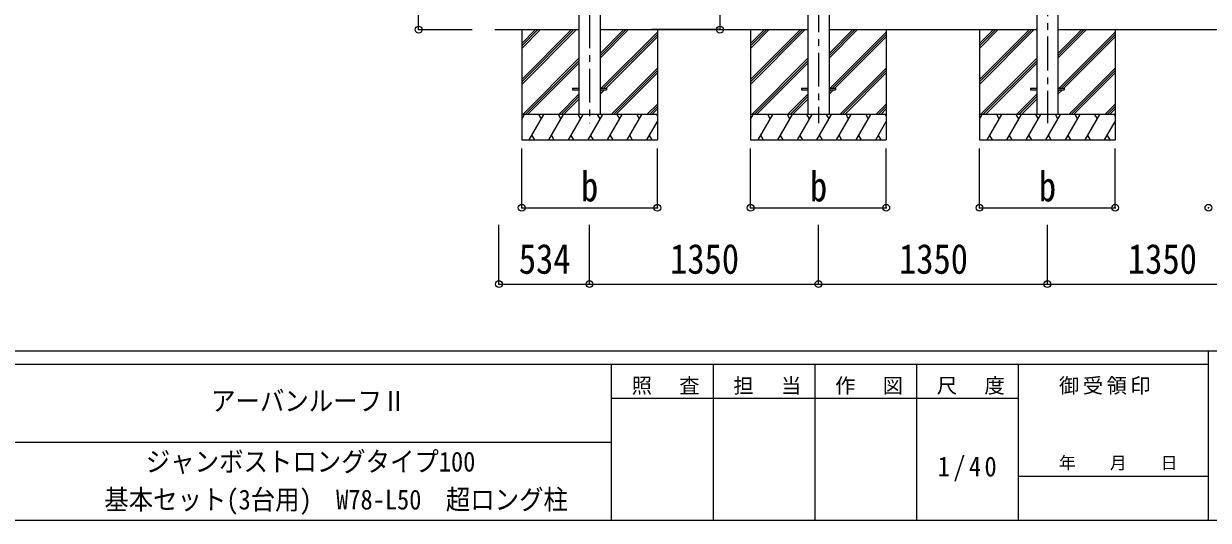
# Model space of a CAD drawing. Units: millimetres at full size, sheet at 1:40. Extents: x -11243 to 11243, y -7760 to 7760.
# Drawn here: x 136 to 7122, y -7760 to -4832 of the extents above; entities that cross this region are included whole.
import ezdxf
from ezdxf.enums import TextEntityAlignment as Align

# ---------------------------------------------------------------- set-up
doc = ezdxf.new("R2010")
doc.units = ezdxf.units.MM
doc.header["$LTSCALE"] = 40
doc.header["$PDMODE"] = 32
doc.header["$PDSIZE"] = 40
doc.linetypes.add('CHAIN1', pattern=[8, 5, -1, 1, -1])
for name, color, linetype, lineweight in [('0-3_ELV2', 4, 'Continuous', 9), ('0-6_OTH_LINE', 6, 'Continuous', 9), ('F-0_240', 7, 'Continuous', 9)]:
    doc.layers.add(name, color=color, linetype=linetype, lineweight=lineweight)
doc.styles.add('ＭＳ ゴシック', font='')
doc.styles.get('ＭＳ ゴシック').set_extended_font_data('MS Gothic')

msp = doc.modelspace()

# ---------------------------------------------------------------- linework, layer by layer
at = {"layer": '0-3_ELV2', "color": 5, "linetype": 'CHAIN1'}
for p, q in [((6173.15, -1708.86), (6173.15, -5418.1)), ((4823.16, -1803.26), (4823.16, -5418.1)), ((3473.16, -1897.66), (3473.16, -5418.1))]:
    msp.add_line(p, q, dxfattribs=at)
at = {"layer": '0-3_ELV2'}
for p, q in [((6110.65, -1879.78), (6110.65, -5367.49)), ((6235.65, -1879.78), (6235.65, -5367.49)), ((4760.66, -1974.18), (4760.66, -5367.49)), ((4885.66, -1974.18), (4885.66, -5367.49)), ((3410.66, -2068.59), (3410.66, -5367.49)), ((3535.66, -2068.59), (3535.66, -5367.49)), ((3373.16, -5212.99), (3410.66, -5212.99)), ((3373.16, -5212.99), (3373.16, -5221.99)), ((3373.16, -5221.99), (3410.66, -5221.99)), ((3535.66, -5212.99), (3573.16, -5212.99)), ((3535.66, -5221.99), (3573.16, -5221.99)), ((3573.16, -5212.99), (3573.16, -5221.99)), ((4723.16, -5212.99), (4760.66, -5212.99)), ((4723.16, -5212.99), (4723.16, -5221.99)), ((4723.16, -5221.99), (4760.66, -5221.99)), ((4885.66, -5212.99), (4923.16, -5212.99)), ((4885.66, -5221.99), (4923.16, -5221.99)), ((4923.16, -5212.99), (4923.16, -5221.99)), ((6073.15, -5212.99), (6110.65, -5212.99)), ((6073.15, -5212.99), (6073.15, -5221.99)), ((6073.15, -5221.99), (6110.65, -5221.99)), ((6235.65, -5212.99), (6273.15, -5212.99)), ((6235.65, -5221.99), (6273.15, -5221.99)), ((6273.15, -5212.99), (6273.15, -5221.99))]:
    msp.add_line(p, q, dxfattribs=at)
at = {"layer": '0-3_ELV2', "color": 6}
for p, q in [((2465.52, -4867.49), (2781.76, -4867.49)), ((4242.32, -4867.49), (3839.16, -4867.49)), ((3073.16, -5917.49), (3073.16, -5568.49)), ((3873.16, -5917.49), (3873.16, -5568.49)), ((4423.16, -5917.49), (4423.16, -5568.49)), ((5223.16, -5917.49), (5223.16, -5568.49)), ((5773.15, -5917.49), (5773.15, -5568.49)), ((6573.15, -5917.49), (6573.15, -5568.49)), ((3073.16, -5917.49), (3873.16, -5917.49)), ((4423.16, -5917.49), (5223.16, -5917.49)), ((5773.15, -5917.49), (6573.15, -5917.49)), ((2939.16, -6367.49), (2939.16, -6017.49)), ((3473.16, -6367.49), (3473.16, -6017.49)), ((4823.16, -6367.49), (4823.16, -6017.49)), ((6173.15, -6367.49), (6173.15, -6017.49))]:
    msp.add_line(p, q, dxfattribs=at)
at = {"layer": '0-3_ELV2', "color": 7}
for p, q in [((2915.16, -4867.49), (3410.66, -4867.49)), ((3073.16, -4867.49), (3073.16, -5517.49)), ((3073.16, -5161.66), (3367.34, -4867.49)), ((3073.16, -5175.8), (3381.48, -4867.49)), ((3073.16, -5189.95), (3395.62, -4867.49)), ((3073.16, -4977.82), (3183.49, -4867.49)), ((3073.16, -4963.67), (3169.35, -4867.49)), ((3073.16, -4949.53), (3155.2, -4867.49)), ((3535.66, -5035.82), (3703.99, -4867.49)), ((3535.66, -5021.67), (3689.85, -4867.49)), ((3535.66, -5007.53), (3675.7, -4867.49)), ((3535.66, -4867.49), (4760.66, -4867.49)), ((3542.33, -5212.99), (3873.16, -4882.17)), ((3873.16, -4867.49), (3873.16, -5517.49)), ((4423.16, -4867.49), (4423.16, -5517.49)), ((4423.16, -5161.66), (4717.34, -4867.49)), ((4423.16, -5175.8), (4731.48, -4867.49)), ((4423.16, -5189.95), (4745.62, -4867.49)), ((4423.16, -4977.82), (4533.49, -4867.49)), ((4423.16, -4963.67), (4519.35, -4867.49)), ((4423.16, -4949.53), (4505.2, -4867.49)), ((4885.66, -5035.82), (5053.99, -4867.49)), ((4885.66, -5021.67), (5039.85, -4867.49)), ((4885.66, -5007.53), (5025.7, -4867.49)), ((4885.66, -4867.49), (6110.65, -4867.49)), ((4892.33, -5212.99), (5223.16, -4882.17)), ((5223.16, -4867.49), (5223.16, -5517.49)), ((5773.15, -4867.49), (5773.15, -5517.49)), ((5773.15, -5161.66), (6067.33, -4867.49)), ((5773.15, -5175.8), (6081.47, -4867.49)), ((5773.15, -5189.95), (6095.62, -4867.49)), ((5773.15, -4977.82), (5883.48, -4867.49)), ((5773.15, -4963.67), (5869.34, -4867.49)), ((5773.15, -4949.53), (5855.2, -4867.49)), ((6235.65, -5035.82), (6403.98, -4867.49)), ((6235.65, -5021.67), (6389.84, -4867.49)), ((6235.65, -5007.53), (6375.7, -4867.49)), ((6235.65, -4867.49), (7460.66, -4867.49)), ((6242.33, -5212.99), (6573.15, -4882.17)), ((6573.15, -4867.49), (6573.15, -5517.49)), ((3556.48, -5212.99), (3873.16, -4896.31)), ((3570.62, -5212.99), (3873.16, -4910.45)), ((4906.48, -5212.99), (5223.16, -4896.31)), ((4920.62, -5212.99), (5223.16, -4910.45)), ((6256.47, -5212.99), (6573.15, -4896.31)), ((6270.61, -5212.99), (6573.15, -4910.45)), ((3079.47, -5367.49), (3410.66, -5036.3)), ((3093.61, -5367.49), (3410.66, -5050.44)), ((3107.75, -5367.49), (3410.66, -5064.58)), ((3599.97, -5367.49), (3873.16, -5094.3)), ((4429.47, -5367.49), (4760.66, -5036.3)), ((4443.61, -5367.49), (4760.66, -5050.44)), ((4457.75, -5367.49), (4760.66, -5064.58)), ((4949.97, -5367.49), (5223.16, -5094.3)), ((5779.46, -5367.49), (6110.65, -5036.3)), ((5793.6, -5367.49), (6110.65, -5050.44)), ((5807.75, -5367.49), (6110.65, -5064.58)), ((6299.96, -5367.49), (6573.15, -5094.3)), ((3614.11, -5367.49), (3873.16, -5108.44)), ((3628.25, -5367.49), (3873.16, -5122.58)), ((4964.11, -5367.49), (5223.16, -5108.44)), ((4978.25, -5367.49), (5223.16, -5122.58)), ((6314.1, -5367.49), (6573.15, -5108.44)), ((6328.25, -5367.49), (6573.15, -5122.58)), ((3535.66, -5247.95), (3561.62, -5221.99)), ((3535.66, -5233.8), (3547.48, -5221.99)), ((4885.66, -5247.95), (4911.62, -5221.99)), ((4885.66, -5233.8), (4897.48, -5221.99)), ((6235.65, -5247.95), (6261.61, -5221.99)), ((6235.65, -5233.8), (6247.47, -5221.99)), ((3410.66, -5248.43), (3291.6, -5367.49)), ((3305.74, -5367.49), (3410.66, -5262.57)), ((3319.88, -5367.49), (3410.66, -5276.71)), ((3812.1, -5367.49), (3873.16, -5306.43)), ((4760.66, -5248.43), (4641.6, -5367.49)), ((4655.74, -5367.49), (4760.66, -5262.57)), ((4669.88, -5367.49), (4760.66, -5276.71)), ((5162.1, -5367.49), (5223.16, -5306.43)), ((6110.65, -5248.43), (5991.59, -5367.49)), ((6005.74, -5367.49), (6110.65, -5262.57)), ((6019.88, -5367.49), (6110.65, -5276.71)), ((6512.09, -5367.49), (6573.15, -5306.43)), ((3873.16, -5367.49), (3073.16, -5367.49)), ((3073.16, -5394.99), (3089.04, -5367.49)), ((3117.9, -5517.49), (3204.51, -5367.49)), ((3189.51, -5393.47), (3174.51, -5367.48)), ((3233.37, -5517.48), (3319.98, -5367.49)), ((3304.98, -5393.47), (3289.97, -5367.49)), ((3348.84, -5517.49), (3435.45, -5367.49)), ((3420.45, -5393.47), (3405.44, -5367.49)), ((3464.31, -5517.49), (3550.92, -5367.49)), ((3535.92, -5393.47), (3520.92, -5367.48)), ((3579.78, -5517.49), (3666.39, -5367.49)), ((3651.39, -5393.47), (3636.39, -5367.49)), ((3695.25, -5517.49), (3781.86, -5367.49)), ((3751.86, -5367.49), (3766.86, -5393.47)), ((3826.24, -5367.49), (3873.16, -5320.57)), ((3840.38, -5367.49), (3873.16, -5334.71)), ((3867.33, -5367.49), (3873.16, -5377.59)), ((5223.16, -5367.49), (4423.16, -5367.49)), ((4423.16, -5394.99), (4439.04, -5367.49)), ((4467.9, -5517.49), (4554.51, -5367.49)), ((4539.51, -5393.47), (4524.51, -5367.48)), ((4583.37, -5517.48), (4669.98, -5367.49)), ((4654.98, -5393.47), (4639.97, -5367.49)), ((4698.84, -5517.49), (4785.45, -5367.49)), ((4770.45, -5393.47), (4755.44, -5367.49)), ((4814.31, -5517.49), (4900.92, -5367.49)), ((4885.92, -5393.47), (4870.92, -5367.48)), ((4929.78, -5517.49), (5016.39, -5367.49)), ((5001.39, -5393.47), (4986.39, -5367.49)), ((5045.25, -5517.49), (5131.86, -5367.49)), ((5101.86, -5367.49), (5116.86, -5393.47)), ((5176.24, -5367.49), (5223.16, -5320.57)), ((5190.38, -5367.49), (5223.16, -5334.71)), ((5217.33, -5367.49), (5223.16, -5377.59)), ((6573.15, -5367.49), (5773.15, -5367.49)), ((5773.15, -5394.99), (5789.03, -5367.49)), ((5817.9, -5517.49), (5904.5, -5367.49)), ((5889.5, -5393.47), (5874.5, -5367.48)), ((5933.37, -5517.48), (6019.97, -5367.49)), ((6004.97, -5393.47), (5989.97, -5367.49)), ((6048.84, -5517.49), (6135.44, -5367.49)), ((6120.44, -5393.47), (6105.44, -5367.49)), ((6164.31, -5517.49), (6250.91, -5367.49)), ((6235.91, -5393.47), (6220.91, -5367.48)), ((6279.78, -5517.49), (6366.38, -5367.49)), ((6351.38, -5393.47), (6336.38, -5367.49)), ((6395.25, -5517.49), (6481.85, -5367.49)), ((6451.85, -5367.49), (6466.85, -5393.47)), ((6526.24, -5367.49), (6573.15, -5320.57)), ((6540.38, -5367.49), (6573.15, -5334.71)), ((6567.32, -5367.49), (6573.15, -5377.59)), ((3810.72, -5517.49), (3873.16, -5409.35)), ((5160.72, -5517.49), (5223.16, -5409.35)), ((6510.72, -5517.49), (6573.15, -5409.35)), ((3073.16, -5517.49), (3873.16, -5517.49)), ((3132.9, -5491.51), (3147.9, -5517.49)), ((3248.37, -5491.51), (3263.37, -5517.48)), ((3363.84, -5491.5), (3378.84, -5517.49)), ((3479.31, -5491.51), (3494.31, -5517.49)), ((3594.78, -5491.51), (3609.78, -5517.49)), ((3710.25, -5491.51), (3725.25, -5517.49)), ((3825.72, -5491.51), (3840.72, -5517.49)), ((4423.16, -5517.49), (5223.16, -5517.49)), ((4482.9, -5491.51), (4497.9, -5517.49)), ((4598.37, -5491.51), (4613.37, -5517.48)), ((4713.84, -5491.5), (4728.84, -5517.49)), ((4829.31, -5491.51), (4844.31, -5517.49)), ((4944.78, -5491.51), (4959.78, -5517.49)), ((5060.25, -5491.51), (5075.25, -5517.49)), ((5175.72, -5491.51), (5190.72, -5517.49)), ((5773.15, -5517.49), (6573.15, -5517.49)), ((5832.9, -5491.51), (5847.9, -5517.49)), ((5948.37, -5491.51), (5963.37, -5517.48)), ((6063.84, -5491.5), (6078.84, -5517.49)), ((6179.31, -5491.51), (6194.31, -5517.49)), ((6294.78, -5491.51), (6309.78, -5517.49)), ((6410.25, -5491.51), (6425.25, -5517.49)), ((6525.72, -5491.51), (6540.72, -5517.49))]:
    msp.add_line(p, q, dxfattribs=at)
at = {"layer": '0-3_ELV2', "color": 6}
for p in [(2465.52, -4867.49), (4242.32, -4867.49), (3073.16, -5917.49), (3873.16, -5917.49), (4423.16, -5917.49), (5223.16, -5917.49), (5773.15, -5917.49), (6573.15, -5917.49), (7123.16, -5917.49), (2939.16, -6367.49), (3473.16, -6367.49), (4823.16, -6367.49), (6173.15, -6367.49)]:
    msp.add_point(p, dxfattribs=at)
at = {"layer": '0-6_OTH_LINE'}
for p, q in [((2465.52, -4867.49), (2465.52, -1808.82)), ((4242.32, -2067.49), (4242.32, -4867.49)), ((2939.16, -6367.49), (3473.16, -6367.49)), ((3473.16, -6367.49), (4823.16, -6367.49)), ((4823.16, -6367.49), (6173.15, -6367.49)), ((6173.15, -6367.49), (7523.16, -6367.49))]:
    msp.add_line(p, q, dxfattribs=at)
at = {"layer": 'F-0_240', "color": 5}
for p, q in [((-11242.74, -6760), (10677.26, -6760)), ((7121.58, -6760), (7121.58, -7760)), ((-11242.74, -6840), (7121.58, -6840)), ((3601.58, -6840), (3601.58, -7760)), ((4201.58, -6840), (4201.58, -7760)), ((4801.58, -6840), (4801.58, -7760)), ((5401.58, -6840), (5401.58, -7760)), ((6001.58, -6840), (6001.58, -7760)), ((3601.58, -7040), (6001.58, -7040)), ((-4598.42, -7300), (3601.58, -7300)), ((6001.58, -7500), (7121.58, -7500)), ((-11242.74, -7760), (10677.26, -7760))]:
    msp.add_line(p, q, dxfattribs=at)

# ---------------------------------------------------------------- texts
at = {"layer": '0-3_ELV2', "color": 7, "style": 'ＭＳ ゴシック', "width": 0.85}
for s, p in [('b', (3423.16, -5932.49)), ('b', (4773.16, -5932.49)), ('b', (6123.15, -5932.49)), ('534', (3056.16, -6359.49)), ('1350', (3948.16, -6359.49)), ('1350', (5298.15, -6359.49)), ('1350', (6648.15, -6359.49))]:
    msp.add_text(s, height=176, dxfattribs=at).set_placement(p, align=Align.BOTTOM_LEFT)
at = {"layer": 'F-0_240', "style": 'ＭＳ ゴシック', "width": 0.9}
for s, p in [('アーバンルーフⅡ', (1241.58, -7150)), ('ジャンボストロングタイプ100', (856.58, -7507.84)), ('基本セット(3台用)\u3000W78-L50\u3000超ロング柱', (611.58, -7731.34))]:
    msp.add_text(s, height=117.3, dxfattribs=at).set_placement(p, align=Align.BOTTOM_LEFT)
at = {"layer": 'F-0_240', "style": 'ＭＳ ゴシック'}
msp.add_text('年\u3000\u3000月\u3000\u3000日', height=73.31, dxfattribs=at).set_placement((6241.58, -7480), align=Align.BOTTOM_LEFT)
at = {"layer": 'F-0_240', "attachment_point": 7, "style": 'ＭＳ ゴシック'}
for s, insert, char_height in [('\\T1.17;照\u3000査', (3721.58, -7020), 87.98), ('\\T1.17;担\u3000当', (4321.58, -7020), 87.98), ('\\T1.17;作\u3000図', (4921.58, -7020), 87.98), ('\\T1.17;尺\u3000度', (5521.58, -7020), 87.98), ('\\T1.17;御受領印', (6241.58, -7020), 87.98), ('\\T1.28;\\W0.9;1/40', (5526.58, -7530), 117.3)]:
    msp.add_mtext(s, dxfattribs=dict(at, insert=insert, char_height=char_height))

doc.saveas('drawing.dxf')
